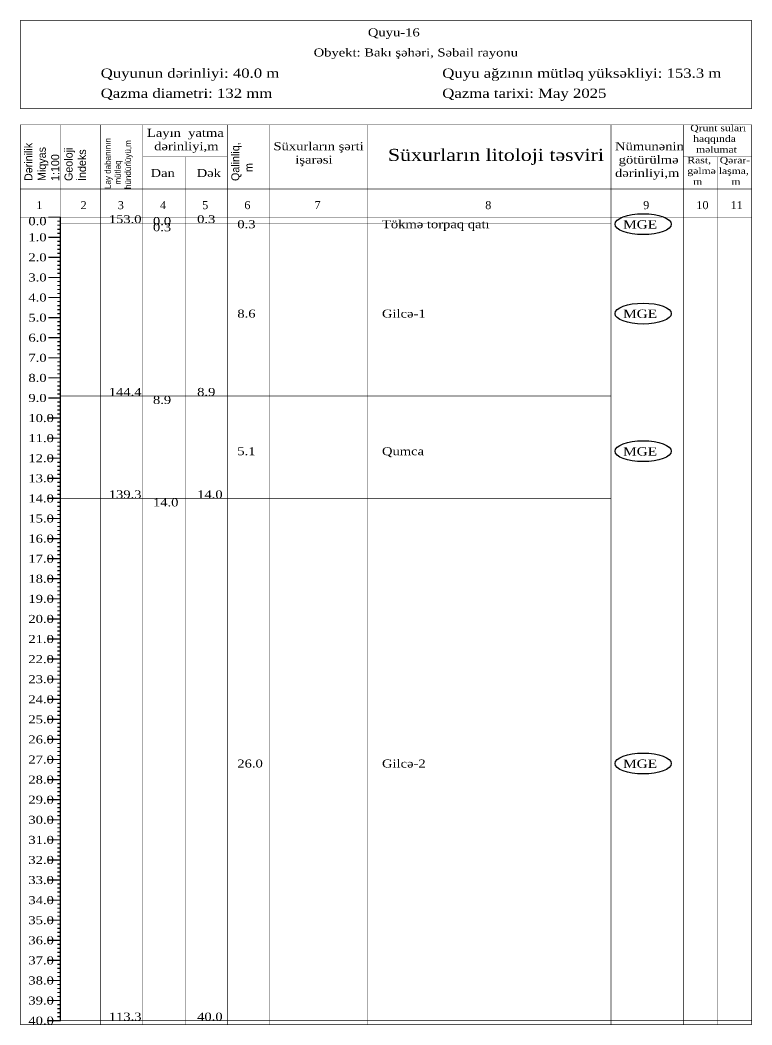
# Model space of a CAD drawing. Header units: metres. Extents: x -10 to 4772, y -44 to 349.
# Drawn here: x 2989.9 to 3172.1, y 98.9 to 349.1 of the extents above; entities that cross this region are included whole.
import ezdxf

# ---------------------------------------------------------------- set-up
doc = ezdxf.new("R2010")
doc.units = ezdxf.units.M
doc.layers.add('Default', color=7, linetype='Continuous')
doc.layers.add('MyLayer', color=7, linetype='Continuous')
doc.styles.add('Times New Roman', font='Times New Roman')
doc.styles.add('Times New Roman_Bold', font='Times New Roman', dxfattribs={"width": 1.2})

msp = doc.modelspace()

# ---------------------------------------------------------------- linework, layer by layer
at = {"color": 7, "lineweight": 30}
msp.add_line((3000, 100), (3000, 300), dxfattribs=at)
msp.add_lwpolyline([(3000, 100), (3000, 300)], dxfattribs=at)
at = {"color": 5}
for centre in [(3145, 298.25), (3145, 276), (3145, 241.75), (3145, 164)]:
    msp.add_ellipse(centre, major_axis=(7, 0), ratio=0.371429, dxfattribs=at)
at = {"layer": 'Default'}
for points, const_width in [([(3000, 300), (3000, 323)], 0.12), ([(2997, 300), (3000, 300)], 0.3), ([(2999.2, 299), (3000, 299)], 0.3), ([(2999.2, 298), (3000, 298)], 0.3), ([(3000, 298.5), (3137, 298.5)], 0.12), ([(2997, 295), (3000, 295)], 0.3), ([(2999.2, 297), (3000, 297)], 0.3), ([(2999.2, 296), (3000, 296)], 0.3), ([(2999.2, 294), (3000, 294)], 0.3), ([(2999.2, 293), (3000, 293)], 0.3), ([(2997, 290), (3000, 290)], 0.3), ([(2999.2, 292), (3000, 292)], 0.3), ([(2999.2, 291), (3000, 291)], 0.3), ([(2999.2, 289), (3000, 289)], 0.3), ([(2999.2, 288), (3000, 288)], 0.3), ([(2997, 285), (3000, 285)], 0.3), ([(2999.2, 287), (3000, 287)], 0.3), ([(2999.2, 286), (3000, 286)], 0.3), ([(2999.2, 284), (3000, 284)], 0.3), ([(2999.2, 283), (3000, 283)], 0.3), ([(2997, 280), (3000, 280)], 0.3), ([(2999.2, 282), (3000, 282)], 0.3), ([(2999.2, 281), (3000, 281)], 0.3), ([(2999.2, 279), (3000, 279)], 0.3), ([(2999.2, 278), (3000, 278)], 0.3), ([(2997, 275), (3000, 275)], 0.3), ([(2999.2, 277), (3000, 277)], 0.3), ([(2999.2, 276), (3000, 276)], 0.3), ([(2999.2, 274), (3000, 274)], 0.3), ([(2999.2, 273), (3000, 273)], 0.3), ([(2997, 270), (3000, 270)], 0.3), ([(2999.2, 272), (3000, 272)], 0.3), ([(2999.2, 271), (3000, 271)], 0.3), ([(2999.2, 269), (3000, 269)], 0.3), ([(2999.2, 268), (3000, 268)], 0.3), ([(2997, 265), (3000, 265)], 0.3), ([(2999.2, 267), (3000, 267)], 0.3), ([(2999.2, 266), (3000, 266)], 0.3), ([(2999.2, 264), (3000, 264)], 0.3), ([(2999.2, 263), (3000, 263)], 0.3), ([(2997, 260), (3000, 260)], 0.3), ([(2999.2, 262), (3000, 262)], 0.3), ([(2999.2, 261), (3000, 261)], 0.3), ([(2999.2, 259), (3000, 259)], 0.3), ([(2999.2, 258), (3000, 258)], 0.3), ([(2997, 255), (3000, 255)], 0.3), ([(2999.2, 257), (3000, 257)], 0.3), ([(2999.2, 256), (3000, 256)], 0.3), ([(3000, 255.5), (3137, 255.5)], 0.12), ([(2999.2, 254), (3000, 254)], 0.3), ([(2999.2, 253), (3000, 253)], 0.3), ([(2997, 250), (3000, 250)], 0.3), ([(2999.2, 252), (3000, 252)], 0.3), ([(2999.2, 251), (3000, 251)], 0.3), ([(2999.2, 249), (3000, 249)], 0.3), ([(2999.2, 248), (3000, 248)], 0.3), ([(2997, 245), (3000, 245)], 0.3), ([(2999.2, 247), (3000, 247)], 0.3), ([(2999.2, 246), (3000, 246)], 0.3), ([(2999.2, 244), (3000, 244)], 0.3), ([(2999.2, 243), (3000, 243)], 0.3), ([(2997, 240), (3000, 240)], 0.3), ([(2999.2, 242), (3000, 242)], 0.3), ([(2999.2, 241), (3000, 241)], 0.3), ([(2999.2, 239), (3000, 239)], 0.3), ([(2999.2, 238), (3000, 238)], 0.3), ([(2997, 235), (3000, 235)], 0.3), ([(2999.2, 237), (3000, 237)], 0.3), ([(2999.2, 236), (3000, 236)], 0.3), ([(2999.2, 234), (3000, 234)], 0.3), ([(2999.2, 233), (3000, 233)], 0.3), ([(2997, 230), (3000, 230)], 0.3), ([(2999.2, 232), (3000, 232)], 0.3), ([(2999.2, 231), (3000, 231)], 0.3), ([(2999.2, 229), (3000, 229)], 0.3), ([(2999.2, 228), (3000, 228)], 0.3), ([(3000, 230), (3137, 230)], 0.12), ([(2997, 225), (3000, 225)], 0.3), ([(2999.2, 227), (3000, 227)], 0.3), ([(2999.2, 226), (3000, 226)], 0.3), ([(2999.2, 224), (3000, 224)], 0.3), ([(2999.2, 223), (3000, 223)], 0.3), ([(2997, 220), (3000, 220)], 0.3), ([(2999.2, 222), (3000, 222)], 0.3), ([(2999.2, 221), (3000, 221)], 0.3), ([(2999.2, 219), (3000, 219)], 0.3), ([(2999.2, 218), (3000, 218)], 0.3), ([(2997, 215), (3000, 215)], 0.3), ([(2999.2, 217), (3000, 217)], 0.3), ([(2999.2, 216), (3000, 216)], 0.3), ([(2999.2, 214), (3000, 214)], 0.3), ([(2999.2, 213), (3000, 213)], 0.3), ([(2997, 210), (3000, 210)], 0.3), ([(2999.2, 212), (3000, 212)], 0.3), ([(2999.2, 211), (3000, 211)], 0.3), ([(2999.2, 209), (3000, 209)], 0.3), ([(2999.2, 208), (3000, 208)], 0.3), ([(2997, 205), (3000, 205)], 0.3), ([(2999.2, 207), (3000, 207)], 0.3), ([(2999.2, 206), (3000, 206)], 0.3), ([(2999.2, 204), (3000, 204)], 0.3), ([(2999.2, 203), (3000, 203)], 0.3), ([(2997, 200), (3000, 200)], 0.3), ([(2999.2, 202), (3000, 202)], 0.3), ([(2999.2, 201), (3000, 201)], 0.3), ([(2999.2, 199), (3000, 199)], 0.3), ([(2999.2, 198), (3000, 198)], 0.3), ([(2997, 195), (3000, 195)], 0.3), ([(2999.2, 197), (3000, 197)], 0.3), ([(2999.2, 196), (3000, 196)], 0.3), ([(2999.2, 194), (3000, 194)], 0.3), ([(2999.2, 193), (3000, 193)], 0.3), ([(2997, 190), (3000, 190)], 0.3), ([(2999.2, 192), (3000, 192)], 0.3), ([(2999.2, 191), (3000, 191)], 0.3), ([(2999.2, 189), (3000, 189)], 0.3), ([(2999.2, 188), (3000, 188)], 0.3), ([(2997, 185), (3000, 185)], 0.3), ([(2999.2, 187), (3000, 187)], 0.3), ([(2999.2, 186), (3000, 186)], 0.3), ([(2999.2, 184), (3000, 184)], 0.3), ([(2999.2, 183), (3000, 183)], 0.3), ([(2997, 180), (3000, 180)], 0.3), ([(2999.2, 182), (3000, 182)], 0.3), ([(2999.2, 181), (3000, 181)], 0.3), ([(2999.2, 179), (3000, 179)], 0.3), ([(2999.2, 178), (3000, 178)], 0.3), ([(2997, 175), (3000, 175)], 0.3), ([(2999.2, 177), (3000, 177)], 0.3), ([(2999.2, 176), (3000, 176)], 0.3), ([(2999.2, 174), (3000, 174)], 0.3), ([(2999.2, 173), (3000, 173)], 0.3), ([(2997, 170), (3000, 170)], 0.3), ([(2999.2, 172), (3000, 172)], 0.3), ([(2999.2, 171), (3000, 171)], 0.3), ([(2999.2, 169), (3000, 169)], 0.3), ([(2999.2, 168), (3000, 168)], 0.3), ([(2997, 165), (3000, 165)], 0.3), ([(2999.2, 167), (3000, 167)], 0.3), ([(2999.2, 166), (3000, 166)], 0.3), ([(2999.2, 164), (3000, 164)], 0.3), ([(2999.2, 163), (3000, 163)], 0.3), ([(2997, 160), (3000, 160)], 0.3), ([(2999.2, 162), (3000, 162)], 0.3), ([(2999.2, 161), (3000, 161)], 0.3), ([(2999.2, 159), (3000, 159)], 0.3), ([(2999.2, 158), (3000, 158)], 0.3), ([(2997, 155), (3000, 155)], 0.3), ([(2999.2, 157), (3000, 157)], 0.3), ([(2999.2, 156), (3000, 156)], 0.3), ([(2999.2, 154), (3000, 154)], 0.3), ([(2999.2, 153), (3000, 153)], 0.3), ([(2997, 150), (3000, 150)], 0.3), ([(2999.2, 152), (3000, 152)], 0.3), ([(2999.2, 151), (3000, 151)], 0.3), ([(2999.2, 149), (3000, 149)], 0.3), ([(2999.2, 148), (3000, 148)], 0.3), ([(2997, 145), (3000, 145)], 0.3), ([(2999.2, 147), (3000, 147)], 0.3), ([(2999.2, 146), (3000, 146)], 0.3), ([(2999.2, 144), (3000, 144)], 0.3), ([(2999.2, 143), (3000, 143)], 0.3), ([(2997, 140), (3000, 140)], 0.3), ([(2999.2, 142), (3000, 142)], 0.3), ([(2999.2, 141), (3000, 141)], 0.3), ([(2999.2, 139), (3000, 139)], 0.3), ([(2999.2, 138), (3000, 138)], 0.3), ([(2997, 135), (3000, 135)], 0.3), ([(2999.2, 137), (3000, 137)], 0.3), ([(2999.2, 136), (3000, 136)], 0.3), ([(2999.2, 134), (3000, 134)], 0.3), ([(2999.2, 133), (3000, 133)], 0.3), ([(2997, 130), (3000, 130)], 0.3), ([(2999.2, 132), (3000, 132)], 0.3), ([(2999.2, 131), (3000, 131)], 0.3), ([(2999.2, 129), (3000, 129)], 0.3), ([(2999.2, 128), (3000, 128)], 0.3), ([(2997, 125), (3000, 125)], 0.3), ([(2999.2, 127), (3000, 127)], 0.3), ([(2999.2, 126), (3000, 126)], 0.3), ([(2999.2, 124), (3000, 124)], 0.3), ([(2999.2, 123), (3000, 123)], 0.3), ([(2997, 120), (3000, 120)], 0.3), ([(2999.2, 122), (3000, 122)], 0.3), ([(2999.2, 121), (3000, 121)], 0.3), ([(2999.2, 119), (3000, 119)], 0.3), ([(2999.2, 118), (3000, 118)], 0.3), ([(2997, 115), (3000, 115)], 0.3), ([(2999.2, 117), (3000, 117)], 0.3), ([(2999.2, 116), (3000, 116)], 0.3), ([(2999.2, 114), (3000, 114)], 0.3), ([(2999.2, 113), (3000, 113)], 0.3), ([(2997, 110), (3000, 110)], 0.3), ([(2999.2, 112), (3000, 112)], 0.3), ([(2999.2, 111), (3000, 111)], 0.3), ([(2999.2, 109), (3000, 109)], 0.3), ([(2999.2, 108), (3000, 108)], 0.3), ([(2997, 105), (3000, 105)], 0.3), ([(2999.2, 107), (3000, 107)], 0.3), ([(2999.2, 106), (3000, 106)], 0.3), ([(2999.2, 104), (3000, 104)], 0.3), ([(2999.2, 103), (3000, 103)], 0.3), ([(2997, 100), (3000, 100)], 0.3), ([(2999.2, 102), (3000, 102)], 0.3), ([(2999.2, 101), (3000, 101)], 0.3)]:
    msp.add_lwpolyline(points, dxfattribs=dict(at, const_width=const_width))
at = {"layer": 'MyLayer', "const_width": 0.12}
for points in [[(2990, 349), (3172, 349)], [(2990, 327), (2990, 349)], [(3172, 327), (3172, 349)], [(2990, 327), (3172, 327)], [(2990, 323), (3172, 323)], [(2990, 99), (2990, 323)], [(3010, 99), (3010, 323)], [(3020.5, 99), (3020.5, 323)], [(3041.5, 99), (3041.5, 323)], [(3052, 99), (3052, 323)], [(3076.4, 99), (3076.4, 323)], [(3137, 99), (3137, 323)], [(3155, 99), (3155, 323)], [(3172, 100), (3172, 323)], [(3172, 99), (3172, 323)], [(3020.5, 315), (3041.5, 315)], [(3031, 99), (3031, 315)], [(3155, 315), (3172, 315)], [(3163.5, 99), (3163.5, 315)], [(2990, 307), (3172, 307)], [(2990, 300), (3172, 300)], [(3000, 100), (3172, 100)], [(2990, 99), (3172, 99)]]:
    msp.add_lwpolyline(points, dxfattribs=at)

# ---------------------------------------------------------------- texts
at = {"color": 7, "attachment_point": 1}
for s, insert, char_height, style in [('Quyu-16', (3076.5, 347), 2, 'Times New Roman_Bold'), ('Obyekt: Bakı şəhəri, Səbail rayonu', (3063, 342), 2, 'Times New Roman_Bold'), ('Quyunun dərinliyi: 40.0 m', (3010, 337), 2.3, 'Times New Roman_Bold'), ('Quyu ağzının mütləq yüksəkliyi: 153.3 m', (3095, 337), 2.3, 'Times New Roman_Bold'), ('Qazma diametri: 132 mm', (3010, 332), 2.3, 'Times New Roman_Bold'), ('Qazma tarixi: May 2025 ', (3095, 332), 2.3, 'Times New Roman_Bold'), (' Qrunt suları\\P  haqqında\\P   məlumat\\PRast,   Qərar-\\Pgəlmə laşma,\\P  m          m ', (3156, 323), 1.6, 'Times New Roman_Bold'), ('Layın  yatma\\P  dərinliyi,m \\P \\P Dan      Dək', (3021.5, 322), 2, 'Times New Roman_Bold'), ('\\PSüxurların şərti\\P      işarəsi', (3053, 322), 2, 'Times New Roman_Bold'), ('\\PNümunənin\\P götürülmə\\Pdərinliyi,m', (3138, 322), 2, 'Times New Roman_Bold'), ('\\P   Süxurların litoloji təsviri', (3077.4, 322), 3, 'Times New Roman_Bold'), ('1', (2994, 304), 2, 'Times New Roman'), ('2', (3005, 304), 2, 'Times New Roman'), ('3', (3014.25, 304), 2, 'Times New Roman'), ('4', (3024.75, 304), 2, 'Times New Roman'), ('5', (3035.25, 304), 2, 'Times New Roman'), ('6', (3045.75, 304), 2, 'Times New Roman'), ('7', (3063.2, 304), 2, 'Times New Roman'), ('8', (3105.7, 304), 2, 'Times New Roman'), ('9', (3145, 304), 2, 'Times New Roman'), ('10', (3158.25, 304), 2, 'Times New Roman'), ('11', (3166.75, 304), 2, 'Times New Roman'), ('153.0', (3012, 300.5), 2, 'Times New Roman_Bold'), ('0.3', (3034, 300.5), 2, 'Times New Roman_Bold'), ('0.0', (2992, 300), 2, 'Times New Roman_Bold'), ('0.0', (3023, 300), 2, 'Times New Roman_Bold'), ('0.3', (3023, 298.5), 2, 'Times New Roman_Bold'), ('0.3', (3023, 298.5), 2, 'Times New Roman_Bold'), ('0.3', (3044, 299.25), 2, 'Times New Roman_Bold'), ('Tökmə torpaq qatı', (3080, 299.25), 2, 'Times New Roman_Bold'), ('1.0', (2992, 296), 2, 'Times New Roman_Bold'), ('2.0', (2992, 291), 2, 'Times New Roman_Bold'), ('3.0', (2992, 286), 2, 'Times New Roman_Bold'), ('4.0', (2992, 281), 2, 'Times New Roman_Bold'), ('5.0', (2992, 276), 2, 'Times New Roman_Bold'), ('8.6', (3044, 277), 2, 'Times New Roman_Bold'), ('Gilcə-1', (3080, 277), 2, 'Times New Roman_Bold'), ('6.0', (2992, 271), 2, 'Times New Roman_Bold'), ('7.0', (2992, 266), 2, 'Times New Roman_Bold'), ('8.0', (2992, 261), 2, 'Times New Roman_Bold'), ('9.0', (2992, 256), 2, 'Times New Roman_Bold'), ('144.4', (3012, 257.5), 2, 'Times New Roman_Bold'), ('8.9', (3023, 255.5), 2, 'Times New Roman_Bold'), ('8.9', (3023, 255.5), 2, 'Times New Roman_Bold'), ('8.9', (3034, 257.5), 2, 'Times New Roman_Bold'), ('10.0', (2992, 251), 2, 'Times New Roman_Bold'), ('11.0', (2992, 246), 2, 'Times New Roman_Bold'), ('5.1', (3044, 242.75), 2, 'Times New Roman_Bold'), ('Qumca', (3080, 242.75), 2, 'Times New Roman_Bold'), ('12.0', (2992, 241), 2, 'Times New Roman_Bold'), ('13.0', (2992, 236), 2, 'Times New Roman_Bold'), ('14.0', (2992, 231), 2, 'Times New Roman_Bold'), ('139.3', (3012, 232), 2, 'Times New Roman_Bold'), ('14.0', (3034, 232), 2, 'Times New Roman_Bold'), ('14.0', (3023, 230), 2, 'Times New Roman_Bold'), ('14.0', (3023, 230), 2, 'Times New Roman_Bold'), ('15.0', (2992, 226), 2, 'Times New Roman_Bold'), ('16.0', (2992, 221), 2, 'Times New Roman_Bold'), ('17.0', (2992, 216), 2, 'Times New Roman_Bold'), ('18.0', (2992, 211), 2, 'Times New Roman_Bold'), ('19.0', (2992, 206), 2, 'Times New Roman_Bold'), ('20.0', (2992, 201), 2, 'Times New Roman_Bold'), ('21.0', (2992, 196), 2, 'Times New Roman_Bold'), ('22.0', (2992, 191), 2, 'Times New Roman_Bold'), ('23.0', (2992, 186), 2, 'Times New Roman_Bold'), ('24.0', (2992, 181), 2, 'Times New Roman_Bold'), ('25.0', (2992, 176), 2, 'Times New Roman_Bold'), ('26.0', (2992, 171), 2, 'Times New Roman_Bold'), ('27.0', (2992, 166), 2, 'Times New Roman_Bold'), ('Gilcə-2', (3080, 165), 2, 'Times New Roman_Bold'), ('26.0', (3044, 165), 2, 'Times New Roman_Bold'), ('28.0', (2992, 161), 2, 'Times New Roman_Bold'), ('29.0', (2992, 156), 2, 'Times New Roman_Bold'), ('30.0', (2992, 151), 2, 'Times New Roman_Bold'), ('31.0', (2992, 146), 2, 'Times New Roman_Bold'), ('32.0', (2992, 141), 2, 'Times New Roman_Bold'), ('33.0', (2992, 136), 2, 'Times New Roman_Bold'), ('34.0', (2992, 131), 2, 'Times New Roman_Bold'), ('35.0', (2992, 126), 2, 'Times New Roman_Bold'), ('36.0', (2992, 121), 2, 'Times New Roman_Bold'), ('37.0', (2992, 116), 2, 'Times New Roman_Bold'), ('38.0', (2992, 111), 2, 'Times New Roman_Bold'), ('39.0', (2992, 106), 2, 'Times New Roman_Bold'), ('40.0', (2992, 101), 2, 'Times New Roman_Bold'), ('113.3', (3012, 102), 2, 'Times New Roman_Bold'), ('40.0', (3034, 102), 2, 'Times New Roman_Bold')]:
    msp.add_mtext(s, dxfattribs=dict(at, insert=insert, char_height=char_height, style=style))
at = {"attachment_point": 1, "rotation": 90}
for s, insert, char_height in [('Dərinilik\\PMiqyas\\P1:100', (2991, 309), 2), ('Lay dabanının\\P  mütləq\\Phündürlüyü,m', (3011, 307), 1.5), ('Qalinliq,\\P   m', (3042.5, 309), 2), ('Geoloji\\Pİndeks', (3001, 309), 2)]:
    msp.add_mtext(s, dxfattribs=dict(at, insert=insert, char_height=char_height))
at = {"color": 5, "char_height": 2.1, "attachment_point": 1, "style": 'Times New Roman_Bold'}
for insert in [(3140, 299.25), (3140, 277), (3140, 242.75), (3140, 165)]:
    msp.add_mtext('MGE', dxfattribs=dict(at, insert=insert))

doc.saveas('drawing.dxf')
